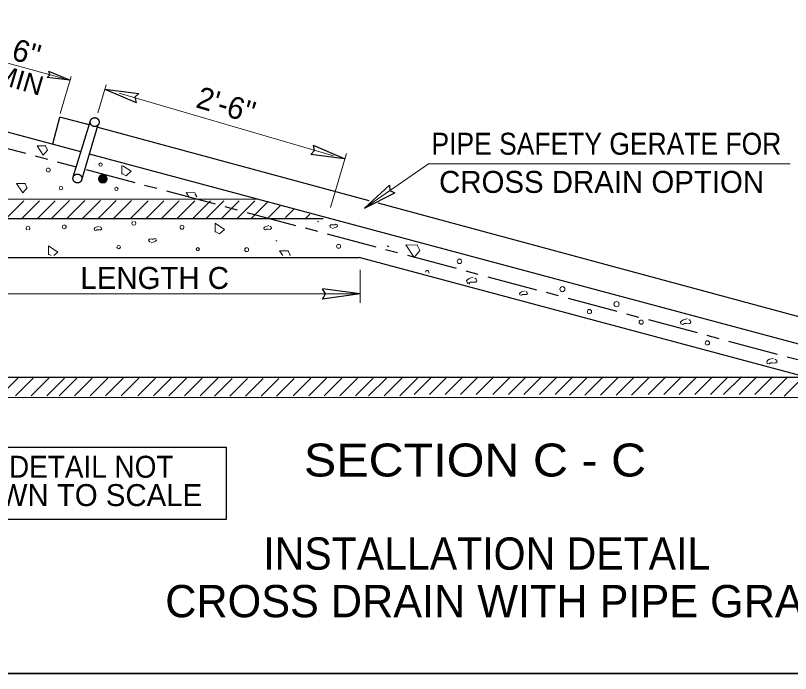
# Model space of a CAD drawing. Extents: x -48 to 160, y -9 to 186.
# Drawn here: x 91.55 to 109.08, y 30.44 to 45.34 of the extents above; entities that cross this region are included whole.
import ezdxf

# ---------------------------------------------------------------- set-up
doc = ezdxf.new("R2010")
doc.units = 0
doc.header["$LTSCALE"] = 0.19
doc.linetypes.add('LONG_DASH_SHORT_DASH', pattern=[9.9, 6, -1.2, 1.5, -1.2])
doc.layers.add('1', color=7, linetype='Continuous', lineweight=13)

msp = doc.modelspace()

# ---------------------------------------------------------------- hatches: boundary and pattern name
at = {"layer": '1'}
msp.add_hatch(color=256, dxfattribs=at).paths.add_polyline_path([(93.6246, 41.6435, 1), (93.4271, 41.6435, 1)])

# ---------------------------------------------------------------- linework, layer by layer
for p, q in [((91.1396, 44.3285), (92.6337, 43.9192)), ((92.5609, 43.1223), (92.8084, 43.9581)), ((93.4136, 43.1403), (93.6019, 43.7757)), ((93.8911, 43.5845), (98.7465, 42.1634)), ((98.6764, 40.9959), (99.039, 42.2197)), ((93.9552, 41.7527), (93.9514, 41.944)), ((89.4992, 41.1802), (97.0237, 41.1802)), ((91.3396, 40.7466), (91.7397, 41.1467)), ((91.6912, 40.7466), (92.0911, 41.1467)), ((92.0426, 40.7466), (92.4428, 41.1467)), ((92.3685, 40.7566), (92.7686, 41.1567)), ((92.72, 40.7566), (93.1201, 41.1567)), ((93.0717, 40.7566), (93.4718, 41.1567)), ((93.4233, 40.7566), (93.8233, 41.1567)), ((93.7749, 40.7566), (94.1751, 41.1567)), ((94.1522, 40.7466), (94.5523, 41.1467)), ((94.5037, 40.7466), (94.9038, 41.1467)), ((94.8553, 40.7466), (95.2553, 41.1467)), ((95.2069, 40.7466), (95.6071, 41.1467)), ((95.5588, 40.7466), (95.9586, 41.1467)), ((95.8588, 40.7466), (96.2587, 41.1467)), ((96.2103, 40.7466), (96.6103, 41.1467)), ((96.562, 40.7466), (96.962, 41.1467)), ((96.8908, 40.7506), (97.2525, 41.1122)), ((97.2542, 40.7506), (97.5346, 41.0308)), ((97.6589, 40.7657), (97.8465, 40.9535)), ((98.1128, 40.7466), (98.2115, 40.8455)), ((99.598, 40.145), (99.5971, 40.1456)), ((92.3554, 39.9051), (92.3098, 39.9278)), ((99.3457, 39.5854), (99.3457, 38.8402)), ((90.2762, 39.037), (99.3457, 39.037)), ((91.1989, 36.7339), (91.5988, 37.1339)), ((91.5503, 36.7339), (91.9504, 37.1339)), ((91.902, 36.7339), (92.3021, 37.1339)), ((92.2537, 36.7339), (92.6537, 37.1339)), ((92.5332, 36.7339), (92.9333, 37.1339)), ((92.8848, 36.7339), (93.2849, 37.1339)), ((93.2365, 36.7339), (93.6365, 37.1339)), ((93.5879, 36.7339), (93.9881, 37.1339)), ((93.9397, 36.7339), (94.3397, 37.1339)), ((94.3169, 36.7339), (94.717, 37.1339)), ((94.6685, 36.7339), (95.0684, 37.1339)), ((95.02, 36.7339), (95.4202, 37.1339)), ((95.3716, 36.7339), (95.7716, 37.1339)), ((95.7233, 36.7339), (96.1233, 37.1339)), ((96.049, 36.7211), (96.4489, 37.1212)), ((96.4007, 36.7211), (96.8007, 37.1212)), ((96.7523, 36.7211), (97.1524, 37.1212)), ((97.104, 36.7211), (97.5038, 37.1212)), ((97.4555, 36.7211), (97.8556, 37.1212)), ((97.8327, 36.7339), (98.2327, 37.1339)), ((98.1842, 36.7339), (98.5844, 37.1339)), ((98.5359, 36.7339), (98.9359, 37.1339)), ((98.8874, 36.7339), (99.2875, 37.1339)), ((99.2391, 36.7339), (99.6391, 37.1339)), ((99.5393, 36.7339), (99.9393, 37.1339)), ((99.8908, 36.7339), (100.2908, 37.1339)), ((100.2424, 36.7339), (100.6425, 37.1339)), ((100.5657, 36.7596), (100.9657, 37.1596)), ((100.9172, 36.7596), (101.3173, 37.1596)), ((101.2689, 36.7596), (101.6689, 37.1596)), ((101.6205, 36.7596), (102.0205, 37.1596)), ((101.9723, 36.7596), (102.3723, 37.1596)), ((102.3493, 36.7596), (102.7495, 37.1596)), ((102.7007, 36.7596), (103.1009, 37.1596)), ((103.0526, 36.7596), (103.4527, 37.1596)), ((103.4042, 36.7596), (103.8042, 37.1596)), ((103.7558, 36.7596), (104.1559, 37.1596)), ((104.0816, 36.7467), (104.4815, 37.1466)), ((104.433, 36.7467), (104.8332, 37.1466)), ((104.7848, 36.7467), (105.1847, 37.1466)), ((105.1362, 36.7467), (105.5363, 37.1466)), ((105.488, 36.7467), (105.8882, 37.1466)), ((105.865, 36.7596), (106.2652, 37.1596)), ((106.2167, 36.7596), (106.6167, 37.1596)), ((106.5684, 36.7596), (106.9685, 37.1596)), ((106.9199, 36.7596), (107.32, 37.1596)), ((107.2717, 36.7596), (107.6718, 37.1596)), ((107.5716, 36.7596), (107.9718, 37.1596)), ((107.9233, 36.7596), (108.3233, 37.1596)), ((108.275, 36.7596), (108.6751, 37.1596)), ((108.6266, 36.7596), (109.0267, 37.1596)), ((108.9418, 36.7231), (109.3418, 37.123)), ((88.0594, 36.6959), (112.101, 36.6959))]:
    msp.add_line(p, q, dxfattribs=at)
at = {"layer": '1', "lineweight": 25}
for p, q in [((92.7743, 43.8749), (92.3025, 44.0763)), ((92.7743, 43.8749), (92.2657, 43.9417)), ((93.5728, 43.6772), (94.3356, 43.5768)), ((93.5728, 43.6772), (94.2802, 43.3747)), ((93.0257, 42.2518), (90.2647, 42.9916)), ((92.3896, 42.4329), (92.5532, 43.0435)), ((93.2146, 42.8644), (92.5532, 43.0435)), ((92.8528, 41.6907), (93.2369, 42.937)), ((93.0528, 41.6238), (93.4198, 42.8753)), ((99.5486, 41.1497), (93.4223, 42.8083)), ((98.9949, 42.0975), (98.2875, 42.3999)), ((112.0973, 37.1408), (93.2215, 42.1992)), ((98.9949, 42.0975), (98.232, 42.1979)), ((99.4417, 40.9804), (100.0093, 41.4997)), ((99.4417, 40.9804), (100.1283, 41.3276)), ((112.3699, 37.6785), (99.7553, 41.0937)), ((88.0594, 40.7492), (98.5113, 40.7492)), ((90.2647, 39.8616), (99.3227, 39.8616)), ((109.4399, 37.1504), (99.3227, 39.8616)), ((99.3456, 39.0374), (98.4941, 39.1544)), ((99.3456, 39.0374), (98.4941, 38.9204)), ((88.0594, 37.1504), (112.101, 37.1504))]:
    msp.add_line(p, q, dxfattribs=at)
at = {"layer": '1', "linetype": 'LONG_DASH_SHORT_DASH', "lineweight": 25}
for p, q in [((90.6752, 42.5177), (92.9225, 41.9169)), ((93.1471, 41.8568), (111.8668, 36.8522))]:
    msp.add_line(p, q, dxfattribs=at)
at = {"layer": '1', "lineweight": 35}
msp.add_lwpolyline([(118.325, 60.744), (118.325, 30.4443), (85.0885, 30.4443)], dxfattribs=at)
at = {"layer": '1', "lineweight": 25}
for points in [[(92.2657, 43.9417), (92.3222, 43.9994), (92.3025, 44.0763)], [(94.3356, 43.5768), (94.2509, 43.4905), (94.2802, 43.3747)], [(93.24, 42.9305), (93.24, 42.9332), (93.2404, 42.9356), (93.2406, 42.9378), (93.2406, 42.9404), (93.241, 42.9427), (93.2413, 42.9454), (93.2416, 42.9477), (93.2423, 42.9502), (93.2428, 42.9527), (93.2437, 42.9552), (93.2443, 42.9574), (93.2452, 42.9598), (93.2457, 42.9621), (93.2467, 42.9643), (93.2473, 42.9667), (93.2484, 42.9689), (93.2495, 42.9711), (93.2506, 42.9733), (93.2518, 42.9757), (93.2528, 42.9778), (93.2539, 42.9799), (93.2553, 42.982), (93.257, 42.9841), (93.2581, 42.9862), (93.2597, 42.9882), (93.2609, 42.9901), (93.2627, 42.9918), (93.2642, 42.9938), (93.2659, 42.9956), (93.2676, 42.9978), (93.2692, 42.9992), (93.2712, 43.0012), (93.2728, 43.0027), (93.2743, 43.0047), (93.2764, 43.0063), (93.2783, 43.0076), (93.2805, 43.0093), (93.2825, 43.0104), (93.2844, 43.0117), (93.2866, 43.0135), (93.2887, 43.0147), (93.2907, 43.016), (93.293, 43.017), (93.2952, 43.0182), (93.297, 43.0192), (93.2997, 43.0203), (93.3018, 43.0212), (93.304, 43.0221), (93.3064, 43.0232), (93.3089, 43.024), (93.311, 43.0248), (93.3135, 43.0252), (93.3161, 43.026), (93.3229, 43.0277)], [(93.3229, 43.0277), (93.3255, 43.0279), (93.328, 43.0285), (93.3306, 43.0284), (93.3329, 43.0288), (93.3352, 43.029), (93.3377, 43.0291), (93.3401, 43.029), (93.3428, 43.029), (93.3452, 43.0289), (93.3477, 43.0288), (93.3501, 43.0287), (93.3528, 43.0284), (93.3552, 43.0279), (93.3577, 43.0277), (93.3599, 43.0272), (93.3624, 43.0269), (93.3648, 43.0261), (93.3676, 43.0257), (93.3697, 43.0251), (93.3718, 43.0242), (93.3743, 43.0235), (93.3767, 43.0226), (93.379, 43.0217), (93.3814, 43.0207), (93.3833, 43.0196), (93.3858, 43.0187), (93.3881, 43.0175), (93.39, 43.0161), (93.3923, 43.0148), (93.3942, 43.0138), (93.3964, 43.0125), (93.3983, 43.0111), (93.4006, 43.0096), (93.4025, 43.0081), (93.4042, 43.0064), (93.4062, 43.005), (93.408, 43.0034), (93.4098, 43.0015), (93.4118, 43), (93.4133, 42.9983), (93.4151, 42.9964), (93.4167, 42.9943), (93.4183, 42.9928), (93.42, 42.9906), (93.4212, 42.9888), (93.4228, 42.9869), (93.4243, 42.9848), (93.4256, 42.9827), (93.4267, 42.9806), (93.4282, 42.9786), (93.4292, 42.9764), (93.4304, 42.974), (93.4318, 42.9718), (93.4325, 42.9697), (93.4335, 42.9675), (93.4345, 42.9652), (93.4355, 42.963), (93.4362, 42.9604), (93.4368, 42.9579), (93.4376, 42.9555), (93.4381, 42.9532), (93.4391, 42.951), (93.4394, 42.9487), (93.4399, 42.946), (93.4403, 42.9438), (93.4409, 42.9413), (93.4407, 42.9387), (93.441, 42.9363), (93.441, 42.934), (93.4415, 42.9313), (93.4415, 42.9288), (93.4415, 42.9264), (93.4411, 42.9239), (93.441, 42.9213), (93.441, 42.9189), (93.4407, 42.9167), (93.4403, 42.9142), (93.4401, 42.9115), (93.4393, 42.9093), (93.4391, 42.9067), (93.4384, 42.9047), (93.438, 42.9019), (93.4372, 42.8996), (93.4367, 42.8973), (93.4355, 42.8949), (93.4347, 42.8928), (93.4341, 42.8904), (93.4331, 42.8882), (93.4319, 42.886), (93.4309, 42.8834), (93.4297, 42.8815), (93.4284, 42.8792), (93.4271, 42.877), (93.4261, 42.8752), (93.4246, 42.8728), (93.4233, 42.8708), (93.422, 42.8689), (93.4203, 42.8668), (93.4188, 42.8649), (93.4172, 42.8634)], [(93.4172, 42.8634), (93.4157, 42.8612), (93.4139, 42.8594), (93.4121, 42.8576), (93.4107, 42.8562), (93.4087, 42.8543), (93.4068, 42.8526), (93.405, 42.8507), (93.4029, 42.8493), (93.4009, 42.848), (93.3993, 42.8464), (93.3969, 42.8452), (93.3949, 42.8435), (93.3927, 42.8424), (93.3907, 42.841), (93.3886, 42.8398), (93.3863, 42.8388), (93.3839, 42.8377), (93.3818, 42.8367), (93.3794, 42.8357), (93.3773, 42.8347), (93.3748, 42.8338), (93.3725, 42.833), (93.3702, 42.8323), (93.3679, 42.8316), (93.3657, 42.831), (93.3633, 42.8302), (93.3607, 42.8297), (93.3582, 42.8295), (93.3559, 42.8289), (93.3534, 42.8287), (93.3511, 42.8286), (93.3484, 42.8281), (93.346, 42.8278), (93.3437, 42.828), (93.3411, 42.8278), (93.3386, 42.828), (93.3362, 42.8281), (93.3337, 42.8281), (93.331, 42.8282), (93.3287, 42.8287), (93.3264, 42.8287), (93.3238, 42.8289), (93.3214, 42.8297), (93.3192, 42.83), (93.3166, 42.8308), (93.3141, 42.8314), (93.3118, 42.8323), (93.3093, 42.8327), (93.3072, 42.8332), (93.3047, 42.8345), (93.3026, 42.8353), (93.3002, 42.8363), (93.2979, 42.8372), (93.2957, 42.8384), (93.2937, 42.8397), (93.2913, 42.8409), (93.2891, 42.8421), (93.2869, 42.8433), (93.2852, 42.8446), (93.2832, 42.846), (93.2812, 42.8473), (93.2788, 42.849), (93.277, 42.8504), (93.2752, 42.8521), (93.2734, 42.8536), (93.2716, 42.8554), (93.2698, 42.8573), (93.2679, 42.8586), (93.2662, 42.8605), (93.265, 42.8626), (93.263, 42.8644), (93.2617, 42.866), (93.2602, 42.8682), (93.2587, 42.8701), (93.257, 42.8726), (93.2558, 42.8742), (93.2544, 42.8764), (93.2533, 42.8783), (93.2518, 42.8807), (93.2507, 42.883), (93.2501, 42.8849), (93.2489, 42.8873), (93.2478, 42.8895), (93.2467, 42.8918), (93.2463, 42.8941), (93.2452, 42.8966), (93.2446, 42.899), (93.2438, 42.9011), (93.2431, 42.9036), (93.2426, 42.9059), (93.2422, 42.9086), (93.2416, 42.9108), (93.2412, 42.9132), (93.241, 42.9158), (93.2404, 42.9181), (93.2403, 42.9205), (93.2403, 42.923), (93.2402, 42.9255), (93.2403, 42.9282), (93.24, 42.9305)], [(98.232, 42.1979), (98.3167, 42.2843), (98.2875, 42.3999)], [(92.8491, 41.653), (92.8492, 41.6554), (92.8495, 41.6578), (92.8498, 41.6602), (92.8499, 41.6623), (92.8503, 41.6653), (92.8506, 41.6677), (92.8511, 41.6699), (92.8517, 41.6725), (92.852, 41.6747), (92.8528, 41.6773), (92.8533, 41.6796), (92.8544, 41.682), (92.8551, 41.6842), (92.8558, 41.6865), (92.8568, 41.6887), (92.8575, 41.6912), (92.859, 41.6935), (92.8597, 41.6958), (92.861, 41.6977), (92.8619, 41.6998), (92.8635, 41.702), (92.8647, 41.7042), (92.8661, 41.7062), (92.8673, 41.7087), (92.8691, 41.7105), (92.8702, 41.7122), (92.8717, 41.7143), (92.8734, 41.7162), (92.8752, 41.7182), (92.8767, 41.72), (92.8784, 41.7218), (92.8803, 41.7234), (92.8822, 41.7251), (92.8838, 41.7267), (92.8855, 41.7283), (92.8876, 41.7298), (92.8898, 41.7313), (92.8918, 41.7326), (92.8936, 41.7343), (92.8957, 41.7357), (92.8977, 41.7369), (92.9, 41.7383), (92.9022, 41.7396), (92.9042, 41.7405), (92.9065, 41.7417), (92.9087, 41.7426), (92.911, 41.7437), (92.9133, 41.7447), (92.9158, 41.7457), (92.9178, 41.7462), (92.9202, 41.7472), (92.9226, 41.7479), (92.9251, 41.7482), (92.9324, 41.7497)], [(92.9324, 41.7497), (92.9346, 41.7503), (92.9372, 41.7507), (92.9397, 41.7508), (92.9421, 41.7512), (92.9445, 41.7517), (92.9469, 41.7512), (92.9496, 41.7518), (92.9518, 41.7515), (92.9544, 41.7512), (92.9567, 41.7512), (92.9596, 41.7512), (92.9618, 41.7507), (92.9643, 41.7507), (92.9668, 41.7503), (92.9691, 41.7497), (92.9719, 41.7492), (92.9738, 41.7485), (92.9765, 41.7478), (92.9787, 41.7471), (92.9812, 41.7465), (92.9834, 41.7458), (92.9857, 41.7448), (92.9881, 41.7437), (92.9905, 41.7429), (92.9928, 41.7419), (92.9948, 41.7409), (92.9971, 41.7399), (92.9992, 41.7385), (93.0012, 41.7373), (93.0032, 41.7359), (93.0054, 41.7346), (93.0073, 41.7335), (93.0096, 41.7317), (93.0116, 41.7302), (93.0134, 41.7287), (93.0154, 41.7272), (93.0174, 41.7256), (93.0188, 41.7242), (93.0209, 41.7222), (93.0228, 41.7204), (93.0243, 41.7188), (93.0259, 41.7168), (93.0276, 41.7148), (93.029, 41.7131), (93.0304, 41.711), (93.0319, 41.7089), (93.0334, 41.7069), (93.035, 41.7051), (93.0362, 41.7028), (93.0372, 41.7008), (93.0386, 41.6986), (93.0397, 41.6962), (93.0408, 41.6941), (93.042, 41.6921), (93.0429, 41.6897), (93.0437, 41.6875), (93.0448, 41.6851), (93.0452, 41.6831), (93.0462, 41.6804), (93.0468, 41.6779), (93.0476, 41.6757), (93.0481, 41.6732), (93.0484, 41.6711), (93.0491, 41.6683), (93.0494, 41.6658), (93.0499, 41.6636), (93.05, 41.6612), (93.0502, 41.6587), (93.0503, 41.6563), (93.0505, 41.6535), (93.0507, 41.6512), (93.0506, 41.6486), (93.0506, 41.6463), (93.0505, 41.6435), (93.0502, 41.6412), (93.0499, 41.6389), (93.0495, 41.6364), (93.0491, 41.6339), (93.0488, 41.6318), (93.0482, 41.6292), (93.0477, 41.6267), (93.047, 41.6243), (93.0463, 41.6219), (93.0457, 41.6197), (93.0448, 41.6174), (93.0441, 41.6151), (93.0432, 41.6127), (93.0422, 41.6103), (93.0412, 41.6082), (93.04, 41.6058), (93.0389, 41.6039), (93.0378, 41.6016), (93.0366, 41.5996), (93.0352, 41.5972), (93.034, 41.5952), (93.0322, 41.5931), (93.031, 41.5911), (93.0295, 41.5893), (93.0278, 41.5874), (93.0265, 41.5853)], [(93.0265, 41.5853), (93.0247, 41.5834), (93.0232, 41.5815), (93.0216, 41.5801), (93.0196, 41.5781), (93.0177, 41.5766), (93.0161, 41.5747), (93.0141, 41.5732), (93.012, 41.5718), (93.0102, 41.5703), (93.0083, 41.5689), (93.0061, 41.5673), (93.0042, 41.566), (93.0019, 41.5647), (92.9999, 41.5632), (92.9978, 41.562), (92.9955, 41.561), (92.9935, 41.5598), (92.9908, 41.5591), (92.9886, 41.5581), (92.9865, 41.557), (92.9843, 41.5559), (92.9816, 41.5555), (92.9795, 41.5546), (92.9772, 41.5538), (92.9748, 41.5535), (92.9723, 41.5527), (92.9697, 41.5523), (92.9674, 41.5518), (92.965, 41.5517), (92.9625, 41.551), (92.9601, 41.5508), (92.9575, 41.5503), (92.9552, 41.5502), (92.9526, 41.5503), (92.9505, 41.5501), (92.9477, 41.5502), (92.9453, 41.5503), (92.9427, 41.5504), (92.9405, 41.5504), (92.9377, 41.5508), (92.9359, 41.5511), (92.9332, 41.5514), (92.9305, 41.5519), (92.9283, 41.5527), (92.9258, 41.5531), (92.9236, 41.5539), (92.9212, 41.5546), (92.9186, 41.5552), (92.9162, 41.5559), (92.9138, 41.5568), (92.912, 41.5579), (92.9095, 41.5585), (92.9072, 41.5596), (92.905, 41.5605), (92.9031, 41.5618), (92.9004, 41.563), (92.8984, 41.5643), (92.8964, 41.5658), (92.8945, 41.5667), (92.8922, 41.5682), (92.8902, 41.5696), (92.8882, 41.5712), (92.8864, 41.5731), (92.8843, 41.5743), (92.8826, 41.5762), (92.8807, 41.5775), (92.8792, 41.5795), (92.8773, 41.5808), (92.8755, 41.583), (92.8739, 41.5848), (92.8725, 41.5868), (92.8709, 41.5887), (92.8692, 41.5906), (92.8676, 41.5926), (92.8662, 41.5945), (92.8652, 41.5967), (92.8637, 41.5989), (92.8626, 41.6008), (92.8614, 41.603), (92.86, 41.6052), (92.8591, 41.6073), (92.8582, 41.6094), (92.857, 41.6118), (92.8561, 41.6141), (92.8552, 41.6164), (92.8543, 41.6186), (92.8537, 41.6213), (92.8528, 41.6237), (92.8523, 41.6261), (92.8519, 41.6284), (92.8512, 41.6306), (92.8507, 41.633), (92.8502, 41.636), (92.8502, 41.638), (92.8499, 41.6404), (92.8493, 41.643), (92.8492, 41.6454), (92.8491, 41.6483), (92.8492, 41.6503), (92.8491, 41.653)], [(100.0093, 41.4997), (100.021, 41.3792), (100.1283, 41.3276)], [(98.4941, 38.9204), (98.56, 39.0387), (98.4941, 39.1544)]]:
    msp.add_lwpolyline(points, dxfattribs=at)
at = {"layer": '1'}
for points in [[(92.2367, 42.3907), (92.0352, 42.3946), (92.1752, 42.1808), (92.2737, 42.296), (92.2326, 42.3782)], [(93.977, 41.9372), (94.165, 41.8143), (94.0498, 41.7157), (93.9676, 41.7568)], [(99.4414, 40.9808), (100.8917, 41.9825), (109.0752, 41.9825)], [(91.7739, 41.5359), (91.5722, 41.5398), (91.7124, 41.326), (91.8111, 41.4412), (91.7698, 41.5236)], [(95.6125, 41.3277), (95.4111, 41.3317), (95.4768, 41.2311)], [(95.6487, 41.2321), (95.6496, 41.2331), (95.6085, 41.3153)], [(93.4403, 40.5725), (93.4033, 40.5602), (93.3704, 40.5519), (93.3457, 40.5354), (93.325, 40.5149), (93.3336, 40.4819), (93.3662, 40.4737), (93.3909, 40.4902), (93.4237, 40.4902), (93.4527, 40.4861), (93.4815, 40.4902), (93.502, 40.5108), (93.4897, 40.5395), (93.4651, 40.556)], [(96.0697, 40.4363), (96.0657, 40.638), (96.2795, 40.4979), (96.1644, 40.3993), (96.0822, 40.4404)], [(97.2807, 40.586), (97.2437, 40.5737), (97.2107, 40.5655), (97.1861, 40.5491), (97.1654, 40.5285), (97.1738, 40.4957), (97.2067, 40.4872), (97.2313, 40.5037), (97.2643, 40.5037), (97.293, 40.4997), (97.3217, 40.5037), (97.3424, 40.5243), (97.33, 40.5532), (97.3054, 40.5696)], [(98.3783, 40.6829), (98.4025, 40.6685), (98.4037, 40.6687)], [(98.7213, 40.5197), (98.7582, 40.5319), (98.7912, 40.5402), (98.8159, 40.5566), (98.8363, 40.5772), (98.8281, 40.61), (98.7954, 40.6182), (98.7707, 40.6017), (98.7379, 40.6017), (98.7089, 40.606), (98.6802, 40.6017), (98.6598, 40.5813), (98.672, 40.5525), (98.6967, 40.5362)], [(94.6198, 40.1962), (94.6569, 40.2084), (94.6896, 40.2167), (94.7143, 40.2331), (94.7352, 40.2538), (94.7267, 40.2865), (94.694, 40.2948), (94.6692, 40.2786), (94.6363, 40.2786), (94.6075, 40.2825), (94.5787, 40.2786), (94.5582, 40.2578), (94.5706, 40.2291), (94.5951, 40.2126)], [(97.4636, 40.2305), (97.4394, 40.245), (97.4383, 40.2449)], [(92.2974, 39.9237), (92.2934, 40.1253), (92.5071, 39.9853), (92.4137, 39.9051)], [(97.7271, 40.0113), (97.5256, 40.0155), (97.5977, 39.9051)], [(97.7542, 39.9051), (97.7642, 39.9167), (97.723, 39.9991)], [(99.9951, 40.1043), (99.9626, 40.1235), (99.9612, 40.1232)], [(100.6489, 40.1443), (100.3801, 40.1499), (100.5666, 39.8647), (100.6982, 40.0182), (100.6434, 40.1279)], [(101.9072, 39.4172), (101.8578, 39.4008), (101.814, 39.3897), (101.7809, 39.3678), (101.7536, 39.3404), (101.7646, 39.2967), (101.8085, 39.2855), (101.8414, 39.3075), (101.8852, 39.3075), (101.9237, 39.3019), (101.9621, 39.3075), (101.9896, 39.3349), (101.9732, 39.3734), (101.9402, 39.3952)], [(101.771, 39.2765), (101.7795, 39.2847), (101.8179, 39.2684), (101.8216, 39.2628)], [(103.0682, 39.1081), (103.0312, 39.0957), (102.9982, 39.0877), (102.9734, 39.0712), (102.953, 39.0505), (102.9612, 39.0176), (102.9942, 39.0093), (103.0188, 39.0258), (103.0517, 39.0258), (103.0806, 39.0219), (103.1094, 39.0258), (103.1299, 39.0466), (103.1175, 39.0753), (103.0928, 39.0917)], [(106.7487, 38.4787), (106.6995, 38.4622), (106.6556, 38.4513), (106.6227, 38.4293), (106.5952, 38.402), (106.6063, 38.3582), (106.6501, 38.3471), (106.683, 38.369), (106.7267, 38.369), (106.7655, 38.3635), (106.8036, 38.369), (106.8309, 38.3965), (106.8147, 38.4348), (106.7817, 38.457)], [(108.7005, 37.5857), (108.6512, 37.5692), (108.6072, 37.5581), (108.5743, 37.5364), (108.547, 37.509), (108.5579, 37.4651), (108.6018, 37.454), (108.6347, 37.4759), (108.6787, 37.4759), (108.7171, 37.4705), (108.7552, 37.4759), (108.7827, 37.5034), (108.7663, 37.5418), (108.7333, 37.5637)]]:
    msp.add_lwpolyline(points, dxfattribs=at)
at = {"layer": '1', "lineweight": 25}
msp.add_lwpolyline([(87.3719, 35.5718), (96.318, 35.5718), (96.318, 33.9326), (87.3719, 33.9326)], close=True, dxfattribs=at)
at = {"layer": '1'}
for centre, radius in [((93.4736, 41.9674), 0.0359), ((92.2902, 41.8445), 0.0446), ((93.5258, 41.6435), 0.0988), ((92.5794, 41.4321), 0.0385), ((93.8325, 41.4164), 0.0385), ((92.6515, 40.5563), 0.0431), ((95.3153, 40.5484), 0.0446), ((98.8593, 40.1155), 0.0446), ((93.8834, 40.098), 0.0385), ((95.6748, 40.0522), 0.0359), ((96.7805, 40.0406), 0.0431), ((101.595, 39.7774), 0.0513), ((103.9243, 39.1465), 0.0574), ((105.1479, 38.8067), 0.0595), ((104.5357, 38.638), 0.0479), ((105.7058, 38.3995), 0.0479), ((107.2037, 37.9302), 0.0479)]:
    msp.add_circle(centre, radius, dxfattribs=at)
for centre, radius, start, end in [((91.8319, 40.5283), 0.0446, 296.16721, 243.83279), ((94.2237, 40.6385), 0.0446, 110.14375, 70.07327), ((100.8661, 39.5306), 0.0373, 328.41228, 181.49121)]:
    msp.add_arc(centre, radius, start, end, dxfattribs=at)

# ---------------------------------------------------------------- texts
for s, height, p in [("6''", 0.4973, (91.4323, 44.3547)), ("2'-6''", 0.4972, (95.6032, 43.2698))]:
    msp.add_text(s, height=height, rotation=343.502, dxfattribs=at).set_placement(p)
at = {"layer": '1', "width": 1.05}
msp.add_text('MIN', height=0.4351, rotation=343.502, dxfattribs=at).set_placement((91.0266, 43.841))
at = {"layer": '1'}
for s, height, width, p in [('PIPE SAFETY GERATE FOR', 0.4973, 0.9, (100.9607, 42.1897)), ('SECTION C - C', 0.7459, 1.1, (98.0743, 34.9046)), ('THIS DETAIL NOT', 0.4973, 0.95, (89.7873, 34.8768)), ('INSTALLATION DETAIL', 0.731, 0.95, (97.1548, 32.7942))]:
    msp.add_text(s, height=height, dxfattribs=dict(at, width=width)).set_placement(p)
for s, height, p in [('CROSS DRAIN OPTION', 0.4973, (101.1332, 41.326)), ('LENGTH C', 0.4973, (93.0172, 39.1517)), ('DRAWN TO SCALE', 0.4973, (89.7873, 34.2349)), ('CROSS DRAIN WITH PIPE GRATE', 0.731, (94.9363, 31.7176))]:
    msp.add_text(s, height=height, dxfattribs=at).set_placement(p)

doc.saveas('drawing.dxf')
